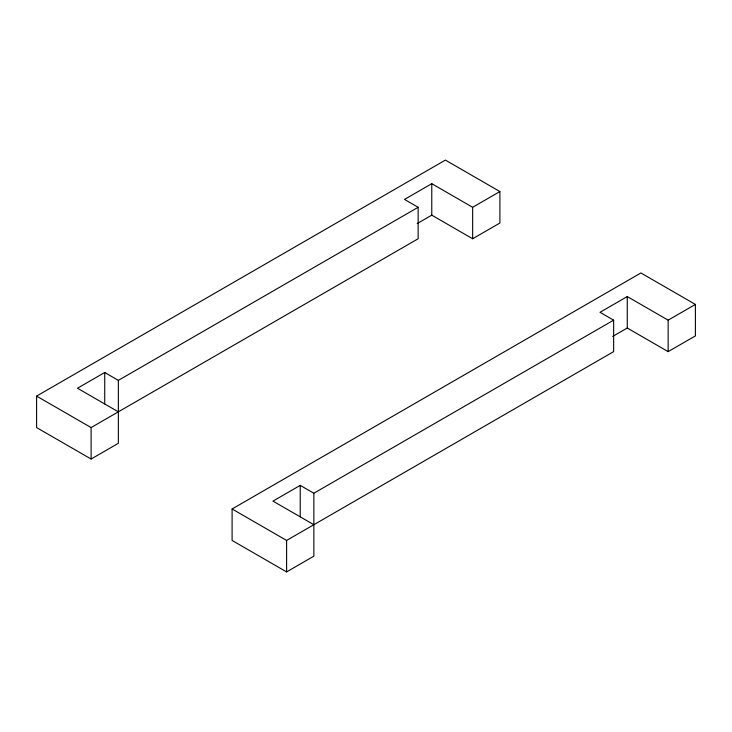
<?xml version="1.0" encoding="UTF-8"?>
<svg xmlns="http://www.w3.org/2000/svg" width="732" height="732" viewBox="0 0 732 732"><rect width="100%" height="100%" fill="white"/><g stroke="black" fill="none" stroke-linecap="round" stroke-linejoin="round"><path stroke-width="1.1" d="M36.6 396.103L91.107 427.57L418.146 238.76L418.146 207.293L118.355 380.365L118.355 443.308L91.107 459.037L36.6 427.57L36.6 396.103L445.395 160.088L499.901 191.555L499.901 223.022L472.643 238.76L431.77 215.162L417.167 223.589M118.355 380.365L104.731 372.506L77.482 388.235L118.355 411.842M499.901 191.555L472.643 207.293L431.77 183.686L404.512 199.424L418.146 207.293M232.099 508.978L286.605 540.445L613.645 351.635L613.645 320.159L313.854 493.24L313.854 556.174L286.605 571.912L232.099 540.445L232.099 508.978L640.893 272.963L695.4 304.43L695.4 335.897L668.151 351.635L627.269 328.028L612.666 336.455M313.854 493.24L300.23 485.371L272.981 501.109L313.854 524.707M695.4 304.43L668.151 320.159L627.269 296.561L600.011 312.299L613.645 320.159M668.151 320.159L668.151 351.635M627.269 296.561L627.269 328.028M472.643 207.293L472.643 238.76M431.77 183.686L431.77 215.162M300.23 485.371L300.23 516.838M286.605 540.445L286.605 571.912M104.731 372.506L104.731 403.973M91.107 427.57L91.107 459.037"/></g></svg>
